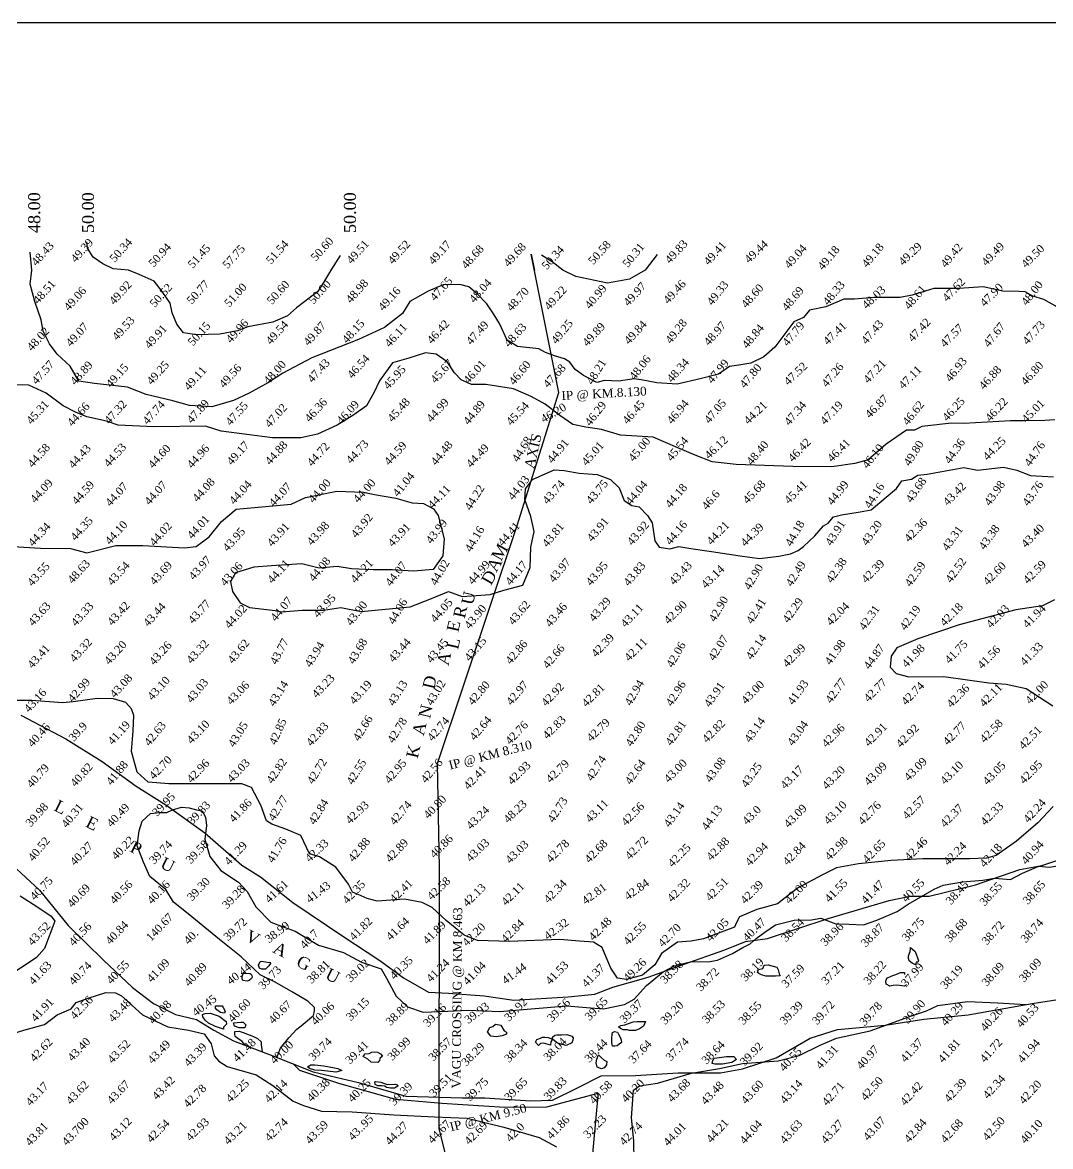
# Model space of a CAD drawing. Header units: millimetres. Extents: x 12 to 779, y 11 to 558.
# Drawn here: x 242.3 to 499.3, y 276.6 to 557.5 of the extents above; entities that cross this region are included whole.
import ezdxf

# ---------------------------------------------------------------- set-up
doc = ezdxf.new("R2010")
doc.units = ezdxf.units.MM
doc.header["$MEASUREMENT"] = 0
for name, color, linetype in [('contour', 31, 'Continuous'), ('contourtext', 31, 'Continuous'), ('TEXT', 7, 'Continuous'), ('VAGU', 5, 'Continuous')]:
    doc.layers.add(name, color=color, linetype=linetype)
doc.layers.add('TITLE', color=7, linetype='Continuous', lineweight=30)
doc.styles.get("Standard").update_dxf_attribs({"font": 'times.ttf', "height": 1.3})

msp = doc.modelspace()

# ---------------------------------------------------------------- linework, layer by layer
at = {"layer": 'contour', "ltscale": 0.2}
for points in [[(501.01, 486.32), (497.54, 488.3), (494.79, 489.14), (492.92, 490.17), (491.4, 490.24), (487.32, 490.32), (482.4, 491.46), (476.42, 491.01), (472.46, 491.01), (470.09, 491.04), (464.71, 489.37), (461.66, 488.8), (455.1, 488.76), (450.26, 488.38), (447.55, 488.38), (443.12, 486.46), (439.04, 485.58), (437.51, 483.79), (435.11, 482.73), (430.33, 476.35), (427.59, 473.91), (424.31, 472.35), (421.37, 471.85), (419.04, 471.55), (416.24, 469.63), (411.7, 468.48), (405.91, 467.08), (400.87, 467.42), (396.95, 468.22), (395.19, 468.48), (391.29, 467.88), (387.78, 468.03), (385.83, 467.53), (382.52, 469.29), (380.46, 470.77), (379.08, 472.6), (377.75, 473.44), (375.27, 474.16), (372.98, 475.04), (371.34, 475.95), (366.06, 476.54), (363.43, 478.1), (361.52, 482.25), (360.18, 484.44), (358.39, 487.22), (355.91, 489.66), (353.85, 491.45), (351.64, 492.06), (347.41, 491.98), (343.71, 490.35), (339.13, 487.79), (337.3, 484.75), (332.74, 481.27), (326.26, 478.3), (314.62, 473.71), (307.37, 469.9), (303.75, 467.54), (298.93, 464.9), (295.01, 463.07), (289.59, 461.43), (284.02, 461.77), (279.83, 462.96), (273.17, 464.56), (268.56, 466.35), (260.29, 467.26), (256.34, 467.89), (254.17, 471.62), (250.93, 474.63), (249.06, 477.18), (247.42, 480.38), (246.96, 483.19), (245.36, 487.76), (244.21, 492.14), (244.59, 495.63), (244.21, 500.12)], [(321.66, 499.28), (319.57, 495.86), (317.49, 492.53), (316.06, 490.23), (310.81, 486.22), (308.56, 484.18), (304.83, 482.62), (298.58, 481.45), (296.03, 480.41), (291.65, 479.59), (285.79, 479.42), (282.54, 479.98), (280.85, 482.15), (279.72, 484.96), (279.2, 487.39), (277.21, 490.24), (275.24, 492.82), (271.42, 494.51), (268.82, 495.59), (264.92, 495.94), (262.4, 497.15), (259.93, 498.89), (258.54, 501.09), (258.37, 502.65)], [(400.95, 499.54), (397.95, 495.64), (393.98, 493.32), (388.48, 492.32), (380.61, 494.01), (377.33, 495.64), (374.69, 497.7), (372.05, 499.39)], [(500.34, 458.18), (497.86, 458.06), (492.49, 457.95), (489.26, 457.95), (477.56, 457.31), (474.5, 457.37), (467.11, 456.56), (465.27, 455.64), (463.25, 455.64), (458.17, 452.12), (453.66, 448.2), (450.32, 447.28), (444.57, 446.46), (434.82, 446.52), (420.68, 447.04), (414.68, 447.67), (410.46, 449.35), (406.08, 451.19), (399.9, 453.84), (391.73, 454.37), (386.99, 455.81), (383.07, 456.33), (379.84, 457.02), (376.6, 459.32), (372.97, 462.09), (369.45, 464.05), (365.04, 465.92), (358.11, 467.07), (354.54, 467.07), (351.94, 468.16), (350.26, 469.95), (348.47, 472.72), (345.7, 474.62), (342.99, 474.91), (338.89, 473.58), (334.74, 472.43), (331.51, 467.99), (330.12, 464.94), (328.3, 461.69), (325.07, 459.44), (320.91, 456.91), (316.07, 454.66), (311.85, 453.74), (304.81, 453.74), (291.94, 455.41), (288.07, 456.62), (275.12, 456.45), (266.17, 456.91), (263.29, 457.89), (258.38, 458.93), (255.5, 460.14), (252.49, 461.7), (248.17, 464.87), (243.85, 466.86), (239, 466.98)], [(237.14, 426.72), (246.81, 426.1), (254.28, 426.05), (258.41, 425), (265.66, 426.83), (272.41, 426.78), (282.81, 426.2), (285.74, 426.57), (288.98, 428.97), (292.06, 432.78), (295.67, 435.86), (309.44, 437.13), (312.99, 438.8), (320.88, 440.41), (327.52, 440.15), (330.24, 439.58), (335.63, 438.64), (339.7, 437.44), (342.53, 437.33), (345.04, 435.92), (346.19, 434.31), (347.67, 428.43), (347.36, 424.2), (344.95, 420.81), (340.04, 420.34), (334.81, 420.71), (330, 420.71), (324.51, 420.97), (320.96, 421.54), (316.41, 421.12), (312.12, 422.22), (304.5, 421.75), (300.11, 421.38), (295.57, 419.97), (294.31, 417.73), (294.78, 415.33), (296.72, 412.45), (299.07, 411.31), (305.41, 410.54), (307.14, 410.18), (312.16, 410.65), (317.49, 410.65), (321.88, 411.33), (326.95, 410.33), (329.51, 410.54), (339.23, 411.48), (344.07, 413.39), (348.77, 415.27), (352.22, 414.06), (359.23, 414.59), (362.63, 415.63), (367.33, 416.88), (369.16, 421.27), (369.39, 426.36), (370.17, 430.32), (369.39, 434.03), (367.87, 438.26), (368.03, 440.92), (369.81, 443.26), (375.2, 445.71), (377.71, 445.55), (381.47, 444.87), (385.91, 444.56), (389.26, 443.26), (391.4, 441.22), (392.71, 438.03), (394.64, 436.78), (396.47, 436.47), (398.54, 434.3), (399.64, 432.42), (400.32, 427.98), (401.47, 426.41), (404.08, 426), (406.38, 426.57), (409.36, 426.05), (414.48, 425.32), (421.7, 424.22), (426.53, 423.58), (431.34, 424.15), (434.27, 424.72), (436.15, 425.51), (437.51, 426.55), (440.33, 429.21), (442.47, 431.73), (443.68, 432.36), (444.98, 433.92), (446.97, 434.5), (451.68, 435.18), (454.39, 435.7), (458.16, 438.85), (460.78, 441.04), (462.08, 442.92), (464.49, 443.39), (466.06, 444.39), (468.46, 444.65), (477.61, 446.27), (480.96, 445.64), (487.52, 446.39), (490.87, 445.6), (494.26, 444.25), (499.96, 443.93)], [(500.23, 413.18), (497.21, 411.75), (490.58, 410.69), (476.38, 406.96), (466.05, 403.51), (460.8, 401.2), (459.45, 399.14), (459.21, 396.4), (460.7, 394.77), (463.82, 394), (472.62, 394.05), (483.82, 392.46), (488.15, 392.17), (493.14, 391.02), (499.87, 386.75)], [(499.88, 361.53), (496.09, 357.45), (490.75, 352.94), (485.7, 349.28), (483.29, 348.66), (479.02, 348.52), (467.34, 348.47), (459.42, 348.04), (451.27, 347.26), (445.74, 346.25), (443.77, 345.25), (442.43, 344.53), (436.04, 341.17), (430.98, 337.24), (425.84, 335.8), (421.51, 333.98), (420.74, 332.59), (420.26, 331.39), (412.53, 328.46), (409.45, 327.93), (406, 327.65), (402.01, 324.81), (400.33, 321.98), (397.28, 319.38), (393.3, 318.32), (391.04, 318.66), (389.31, 321.2), (388.2, 323.94), (387.15, 326.29), (385.03, 327.63), (381.52, 327.87), (376.62, 328.3), (364.01, 327.83), (358.72, 327.97), (356.03, 328.11), (352.67, 329.41), (348.2, 333.06), (344.73, 336.35), (342.23, 337.6), (337.81, 338.37), (330.94, 337.89), (328.44, 338.61), (326.23, 339.57), (324.74, 340.14), (323.74, 342.16), (320.61, 346.43), (316.53, 349.02), (314.03, 349.74), (311.84, 354.29), (308.1, 355.87), (304.64, 357.12), (303.24, 357.98), (301.85, 361.87), (299.5, 366.33), (297.09, 367.24), (282.56, 367.26), (278.91, 367.26), (273.67, 367.64), (270.94, 370.18), (269.54, 375.27), (269.97, 380.49), (270.12, 384.33), (269.54, 385.96), (268.15, 387.54), (265.07, 388.45), (260.94, 388.55), (254.98, 387.73), (252.28, 387.49), (244.64, 388.02), (239.88, 388.07)], [(305.86, 298.83), (306.75, 301.17), (308.88, 303.76), (310.87, 305.89), (311.94, 306.77), (315, 309.3), (315.28, 310.5), (315.32, 311.33), (313.65, 312.9), (309.95, 315.08), (305.46, 317.67), (301.71, 319.51), (296.97, 323.97), (291.51, 328.32), (283.67, 334.76), (280.02, 337.68), (278.12, 340.82), (274.13, 344.04), (272.56, 347.65), (270.98, 351.76), (271.44, 355.51), (272.23, 357.91), (274.27, 359.83), (276.5, 360.06), (278.39, 360.06), (279.81, 360.73), (282.05, 361.4), (283.95, 361.26), (285.8, 360.76), (287.19, 360.48), (288.07, 358.91), (288.26, 356.78), (287.84, 353.4), (289.1, 349.08), (291.88, 345.56), (296.28, 342.65), (298.46, 340.29), (300.59, 336.47), (304.39, 332.68), (306.8, 331.71), (310.45, 330.37), (316.24, 326.95), (322.54, 325.05), (327, 322.62), (331.91, 320.96), (333.25, 318.64), (335.66, 314.2), (338.53, 311.48), (342.47, 310.18), (348.58, 310.41), (353.67, 310.69), (361.51, 310.3), (378.37, 311.73), (383.28, 311.32), (387.51, 310.97), (392.74, 312.08), (395.2, 313.42), (398.3, 316.79), (402.46, 320.25), (405.25, 321.76), (409.5, 322.81), (413.68, 322.76), (416.05, 323.12), (419.72, 324.81), (422.38, 326.36), (424.17, 327.21), (425.66, 328.6), (427.83, 330.16), (430.49, 331.97), (435.16, 333.17), (439.48, 333.2), (441.88, 333.62), (445.6, 332.28), (448.94, 332.15), (452.51, 331.99), (455.85, 333.12), (460.91, 335.29), (463.63, 337.17), (470.14, 340.88), (472.41, 341.88), (477.27, 342.72), (482.36, 343.15), (485.28, 343.66), (489.29, 343.35), (492.27, 344.93), (496.31, 346.68), (499.02, 346.42), (505.99, 347.56)], [(241.73, 339.2), (246.13, 336.44), (249.43, 334.18), (250.38, 332.87), (247.8, 326.06), (245.81, 323.8), (243.22, 322.08), (239.24, 319.5)], [(303.04, 320.94), (302.15, 320.92), (301.56, 321.15), (301.29, 321.93), (301.69, 322.8), (302.15, 322.91), (303.92, 322.6), (304.19, 322.68), (304.28, 322.32), (303.88, 321.78), (303.48, 321.32), (303.04, 320.94)], [(299.69, 318.89), (299.54, 318.56), (298.93, 318.08), (298.45, 317.94), (297.4, 318.1), (297.22, 318.53), (297.19, 318.79), (297.3, 319.35), (297.46, 319.74), (297.64, 319.88), (298.19, 319.92), (299.21, 319.81), (299.48, 319.67), (299.62, 319.35), (299.71, 319.03), (299.69, 318.89)], [(463.27, 316.98), (462.63, 316.63), (461.47, 316.87), (460.81, 316.93), (459.9, 316.79), (459.09, 316.68), (458.21, 317.15), (458.1, 317.92), (458.35, 318.67), (459.4, 319.16), (461, 319.74), (461.77, 320.1), (462.77, 320.1), (462.77, 319.58)], [(237.51, 304.09), (242.63, 305.67), (247.79, 307.07), (250.93, 309.52), (254.42, 311.01), (255.73, 312.55), (258.72, 313.63), (263.11, 315.08), (265.56, 315.03), (267, 314.22), (272.3, 309.52), (278.64, 306.53), (283.78, 305.65), (287.72, 304.79), (289.48, 302.26), (290.16, 299.23), (291.38, 297.92), (293.42, 296.61), (300.69, 294.51), (304.85, 291.84), (309.92, 287.91), (312.5, 286.87), (316.99, 285.46), (324.68, 285.24), (335.13, 284.51), (345.27, 283.97), (353.47, 283.65), (362.57, 281.43), (371.42, 278.83), (375.81, 276.48)], [(297.91, 301.89), (297.2, 302.83), (296.12, 303.55), (295.46, 304.07), (295.36, 304.73), (295.36, 305.32), (295.36, 305.32), (296.48, 305.39), (297.49, 305.06), (298.94, 304.5), (300.05, 304.11), (301.04, 303.55), (301.93, 302.76), (301.93, 302.04), (302.16, 300.26)]]:
    msp.add_lwpolyline(points, dxfattribs=at)
for points in [[(465.48, 322.02), (464.68, 322.43), (463.96, 322.98), (463.76, 323.56), (463.79, 324.25), (464.15, 325.3), (464.23, 325.91), (464.26, 326.35), (464.81, 325.83), (465.42, 325.3), (465.78, 324.42), (466.03, 323.73), (466.25, 322.96), (466.11, 322.63), (465.64, 322.63)], [(431.7, 319.21), (430.5, 319.15), (429.43, 319.15), (428.06, 319.15), (427.05, 319.46), (426.35, 319.79), (426.01, 320.1), (426.26, 320.8), (427.36, 321.08), (427.67, 321.87), (428.7, 322.01), (430.81, 321.39), (431.17, 320.77), (431.45, 319.77)], [(292.54, 305.89), (290.57, 306.57), (288.76, 307.39), (287.97, 308.15), (287.35, 308.97), (287.25, 309.56), (287.94, 309.85), (289.16, 309.88), (291.49, 309.2), (293.16, 307.79), (293.29, 307.2), (292.54, 306.41)], [(292.77, 309.95), (291.81, 310.05), (290.89, 310.74), (290.57, 311.2), (290.57, 311.72), (292.24, 311.75), (292.47, 311.33), (292.93, 310.38)], [(297.89, 306.21), (296.47, 306.21), (295.29, 306.7), (295.03, 307.46), (295.95, 307.62), (296.9, 307.66), (297.49, 307.66), (297.49, 307.66), (298.12, 307)], [(363.23, 304.69), (362.18, 304.28), (360.65, 304.03), (359.33, 304.18), (358.55, 305.23), (359.09, 306.37), (359.84, 306.59), (360.5, 307.17), (361.89, 306.88), (362.67, 305.49), (363.3, 305.13)], [(398, 307.8), (397.54, 306.64), (396.48, 306.04), (395.49, 305.58), (393.97, 305.58), (393.52, 305.79), (392.46, 305.79), (391.75, 306.08), (391.29, 306.5), (391.89, 306.82), (392.81, 306.96), (394.96, 307.73), (395.92, 307.8), (397.29, 307.8)], [(374.29, 301.9), (372.52, 302.43), (371.75, 302.36), (371.25, 301.83), (371.25, 301.83), (370.54, 302.67), (370.83, 303.31), (371.75, 303.66), (372.31, 303.91), (372.84, 303.94), (373.65, 303.8), (374.79, 303.38), (374.39, 302.78)], [(379.63, 302.46), (378.18, 301.86), (375.99, 302.39), (375.28, 302.96), (374.79, 303.38), (374.79, 303.94), (375.36, 304.44), (375.88, 304.54), (377.01, 304.54), (378.39, 304.58), (379.59, 304.19), (379.95, 303.73), (379.81, 303.13)], [(391.99, 302.6), (391.43, 302.14), (390.9, 301.76), (390.37, 301.69), (389.73, 301.69), (389.59, 302.53), (389.59, 303.7), (389.7, 304.68), (389.73, 305.11), (390.23, 305.35), (391, 305.14), (391.29, 304.68), (391.6, 304.12), (391.92, 303.27)], [(331.15, 297.55), (329.46, 297.67), (328.57, 298.41), (327.44, 299.07), (327.94, 299.78), (328.92, 299.84), (329.64, 300.14), (330.2, 300.29), (331.03, 300.2), (331.81, 299.78), (332.28, 299.19), (332.28, 299.19), (331.57, 298.59), (331.54, 298.06)], [(387.65, 298.16), (388.36, 297.84), (388.28, 297.03), (387.68, 296.25), (386.98, 296.01), (385.95, 296.39), (385.95, 296.39), (385.71, 297.52), (385.88, 298.4), (386.24, 299.5), (386.91, 298.86), (386.91, 298.86)], [(420.76, 298.36), (419.6, 297.62), (417.3, 297.16), (415.32, 297.16), (414.65, 297.3), (414.83, 298.11), (415.22, 298.64), (417.09, 298.92), (418.25, 299.06), (419.6, 299.1), (420.13, 299.1)], [(322.08, 295.62), (320.59, 295.2), (318.54, 295.41), (317.02, 295.59), (315.33, 295.68), (314.02, 296.12), (313.51, 296.54), (314.35, 296.98), (315.39, 296.98), (317.65, 296.75), (320.26, 296.21), (321.15, 296.12)], [(336.12, 291.65), (335.27, 291.17), (334.26, 291.13), (333.31, 291.3), (332.88, 291.7), (332.04, 291.76), (331.08, 291.76), (330.44, 292.08), (330.35, 292.78), (330.61, 292.87), (331.83, 292.66), (333.41, 292.11), (335.41, 292.17), (335.96, 292.03), (336.16, 291.79)]]:
    msp.add_lwpolyline(points, close=True, dxfattribs=at)
at = {"layer": 'TITLE', "ltscale": 0.2}
msp.add_lwpolyline([(11.56, 557.51), (779.3, 557.51), (779.3, 10.95), (11.56, 10.95)], close=True, dxfattribs=at)
at = {"layer": 'VAGU', "ltscale": 0.2}
for points in [[(375.23, 100.83), (371.88, 131.92), (365.5, 181.72), (361.3, 221.62), (346.44, 281.05), (346.55, 346.12), (346.02, 372.34), (365.91, 431.77), (376.37, 465.06), (369.46, 499.62), (370.28, 495.54)], [(375.23, 100.83), (371.88, 131.92), (365.5, 181.72), (361.3, 221.62), (346.44, 281.05), (346.55, 346.12), (346.02, 372.34), (365.91, 431.77), (376.37, 465.06), (369.46, 499.62), (370.28, 495.54)], [(241.85, 384.43), (253.16, 378.44), (262.19, 372.79), (270.72, 366.64), (278.1, 361.95), (287.89, 354.95), (297.09, 346.94), (301.82, 343.99), (309.85, 337.61), (322.35, 329.18), (331.63, 323.11), (337.54, 318.73), (343.79, 315.19), (348.77, 314.93), (357.72, 314.26), (365.07, 313.16), (378.71, 313.98), (385.38, 314.66), (389.85, 316.43), (398.72, 318.87), (407.41, 322.08), (417.83, 325.73), (422.98, 327.84), (428.55, 328.6), (443.67, 333.58), (458.89, 338.07), (464.21, 339.16), (468.94, 339.16), (480.54, 341.96), (484.6, 343.42), (491.57, 345.86), (497.11, 346.81), (508.86, 350.76)], [(232.76, 353.28), (246.5, 340.66), (253.69, 331.79), (262.57, 323.15), (269.76, 316.3), (275.04, 312.37), (280.57, 309.59), (285.77, 308.33), (290.1, 305.66), (295.06, 302.98), (304.9, 299.21), (314.95, 295.22), (326.24, 292.55), (338.09, 289.16), (352.2, 288.74), (357.84, 288.74), (369.27, 288.04), (374.77, 288.18), (380.98, 291.28), (386.91, 294.24), (395.49, 294.35), (406.17, 295.04), (416.74, 295.04), (422.28, 296.03), (430.68, 298.79), (439.18, 303.63), (446, 305.8), (457.96, 306.89), (467.61, 308.41), (478.68, 309.51), (494.64, 312.35), (508.08, 314.41)], [(409.53, 294.94), (416.51, 296.11), (422.22, 297.31), (431.16, 297.96), (436.39, 299.32), (441.71, 301.9), (445.73, 303.67), (454.19, 305.52), (464.76, 309.32), (468.22, 310.53), (471.12, 311.82), (478.53, 312.86), (486.09, 312.46), (493.1, 312.08)], [(409.53, 294.94), (416.51, 296.11), (422.22, 297.31), (431.16, 297.96), (436.39, 299.32), (441.71, 301.9), (445.73, 303.67), (454.19, 305.52), (464.76, 309.32), (468.22, 310.53), (471.12, 311.82), (478.53, 312.86), (486.09, 312.46), (493.1, 312.08)], [(384.59, 272.11), (386.17, 289.29), (386.08, 289.87), (373.26, 286.42), (362.82, 286.34), (347.1, 287.32), (335.61, 288.37), (321.35, 292.34), (311.58, 295.57), (309.93, 297.22)], [(395.19, 272.85), (395.1, 277.99), (394.52, 283.78), (395.02, 290.71), (396.51, 291.79), (400.99, 292.45), (405.3, 293.69), (409.53, 294.94)]]:
    msp.add_lwpolyline(points, dxfattribs=at)

# ---------------------------------------------------------------- texts
at = {"layer": 'contourtext', "ltscale": 0.2}
for s, p in [('48.00', (246.72, 504.88)), ('50.00', (260.16, 504.88)), ('50.00', (325.64, 504.88))]:
    msp.add_text(s, height=3, rotation=90, dxfattribs=at).set_placement(p)
at = {"layer": 'TEXT', "ltscale": 0.2}
for s, height, rotation, p in [('49.39', 2, 48, (255.6, 497.36)), ('50.34', 2, 48, (265.34, 497.42)), ('51.54', 2, 48, (304.42, 496.94)), ('50.60', 2, 48, (315.63, 497.7)), ('49.51', 2, 48, (324.53, 497.01)), ('49.52', 2, 48, (334.87, 496.93)), ('49.17', 2, 48, (345.01, 496.83)), ('50.58', 2, 48, (384.98, 496.82)), ('49.83', 2, 46.9112, (404.09, 497.09)), ('49.44', 2, 43.2251, (423.86, 497.22)), ('48.43', 2, 48, (245.76, 496.51)), ('50.94', 2, 48, (275.07, 496.21)), ('51.45', 2, 48, (284.87, 495.92)), ('57.75', 2, 48, (293.56, 495.82)), ('48.68', 2, 48, (353.24, 495.76)), ('49.68', 2, 48, (363.77, 496.29)), ('50.34', 2, 48, (373.32, 495.56)), ('50.31', 2, 50.6055, (393.61, 496.12)), ('49.41', 2, 47.3514, (413.79, 496.71)), ('49.04', 2, 48.6305, (433.99, 495.85)), ('49.18', 2, 50.1455, (442.35, 495.46)), ('49.18', 2, 50.1455, (453.38, 496.1)), ('49.29', 2, 43.7555, (462.39, 496.62)), ('49.42', 2, 49.9206, (473.06, 496.09)), ('49.49', 2, 46.4582, (483.2, 496.51)), ('49.50', 2, 44.9662, (493.1, 496.01)), ('48.51', 2, 48, (246.18, 487)), ('49.92', 2, 48, (265.22, 486.8)), ('50.52', 2, 48, (275.36, 486.14)), ('50.77', 2, 48, (284.61, 486.94)), ('51.00', 2, 48, (293.99, 486.21)), ('50.60', 2, 48, (304.64, 486.86)), ('50.00', 2, 48, (315.03, 486.97)), ('48.98', 2, 48, (324.36, 487.2)), ('47.65', 2, 48, (345.39, 487.77)), ('48.04', 2, 48, (355.19, 487.27)), ('40.99', 2, 50.6055, (384.15, 485.76)), ('49.97', 2, 46.9112, (393.72, 486.47)), ('49.46', 2, 47.3514, (403.69, 487.04)), ('49.33', 2, 51.8523, (414.7, 486.61)), ('48.60', 2, 48.6305, (423.2, 485.98)), ('48.33', 2, 50.1455, (443.64, 486.66)), ('48.03', 2, 43.7555, (453.28, 485.76)), ('48.61', 2, 49.9206, (463.96, 485.62)), ('47.62', 2, 46.4582, (473.42, 487.59)), ('47.90', 2, 44.9662, (482.79, 486.34)), ('48.00', 2, 51.5247, (493.28, 486.6)), ('49.06', 2, 48, (253.87, 485.3)), ('49.16', 2, 48, (332.44, 485.29)), ('48.70', 2, 48, (364.52, 485.17)), ('49.22', 2, 48, (373.96, 485.49)), ('48.69', 2, 50.1455, (433.41, 485.26)), ('49.53', 2, 48, (265.95, 477.9)), ('49.96', 2, 48, (294.39, 477.23)), ('48.15', 2, 48, (323.41, 477.13)), ('49.25', 2, 50.6055, (375.75, 476.99)), ('49.28', 2, 51.8523, (404.34, 477.06)), ('47.43', 2, 49.9206, (453.26, 476.93)), ('47.42', 2, 46.4582, (464.81, 477.54)), ('48.02', 2, 48, (244.64, 475.23)), ('49.07', 2, 48, (254.38, 476.32)), ('49.91', 2, 48, (274.05, 475.83)), ('50.15', 2, 48, (284.89, 476.53)), ('49.54', 2, 48, (304.35, 476.84)), ('49.87', 2, 48, (313.76, 476.56)), ('46.11', 2, 48, (334.06, 476.2)), ('46.42', 2, 48, (344.63, 477.03)), ('47.49', 2, 48, (354.42, 476.76)), ('48.63', 2, 48, (363.89, 476.22)), ('49.89', 2, 46.9112, (383.47, 476.41)), ('49.84', 2, 47.3514, (393.9, 476.91)), ('48.97', 2, 48.6305, (413.85, 476.58)), ('48.84', 2, 50.1455, (423.43, 475.86)), ('47.79', 2, 50.1455, (433.55, 476.47)), ('47.41', 2, 43.7555, (443.55, 476.76)), ('47.57', 2, 44.9662, (472.84, 476.19)), ('47.67', 2, 51.5247, (483.83, 476.19)), ('47.73', 2, 47.8291, (493.48, 476.82)), ('47.57', 2, 48, (245.83, 466.88)), ('48.89', 2, 48, (255.47, 466.73)), ('49.15', 2, 48, (264.39, 466.12)), ('49.25', 2, 48, (274.57, 466.79)), ('49.56', 2, 48, (292.67, 466.02)), ('48.00', 2, 48, (303.81, 466.89)), ('47.43', 2, 48, (314.74, 467.3)), ('46.54', 2, 48, (324.7, 468.36)), ('45.67', 2, 48, (345.53, 467.16)), ('46.01', 2, 48, (353.74, 467.01)), ('46.60', 2, 50.6055, (365.18, 466.71)), ('47.68', 2, 46.9112, (373.62, 466.06)), ('48.21', 2, 57.9589, (384.74, 466.83)), ('48.06', 2, 51.8523, (395.32, 468)), ('48.34', 2, 48.6305, (404.6, 467.37)), ('47.99', 2, 50.1455, (414.68, 467.1)), ('47.80', 2, 50.1455, (422.85, 465.95)), ('47.52', 2, 43.7555, (433.74, 466.69)), ('47.26', 2, 49.9206, (443.33, 466.19)), ('47.21', 2, 46.4582, (453.67, 467.2)), ('46.93', 2, 51.5247, (474.28, 467.51)), ('46.80', 2, 47.8291, (493.08, 466.67)), ('49.11', 2, 48, (283.91, 465.42)), ('45.95', 2, 48, (333.73, 465.66)), ('47.11', 2, 44.9662, (462.42, 465.75)), ('46.88', 2, 47.8291, (482.59, 465.58)), ('IP @ KM.8.130', 2.2, 3.1452, (377.06, 463.14)), ('46.36', 2, 48, (314.06, 457.47)), ('45.48', 2, 48, (334.76, 457.5)), ('46.87', 2, 44.9662, (454.07, 458.47)), ('46.25', 2, 47.8291, (473.45, 457.7)), ('46.22', 2, 47.8291, (484.18, 457.6)), ('45.31', 2, 48, (244.51, 456.93)), ('44.66', 2, 48, (254.71, 456.4)), ('47.32', 2, 48, (263.99, 456.96)), ('47.74', 2, 48, (273.55, 456.86)), ('47.89', 2, 48, (284.59, 457.15)), ('47.55', 2, 48, (294.29, 456.59)), ('47.02', 2, 48, (304.09, 456.1)), ('46.09', 2, 48, (322.06, 456.92)), ('44.99', 2, 48, (344.49, 457.43)), ('44.89', 2, 50.6055, (353.77, 456.79)), ('45.54', 2, 46.9112, (364.42, 456.63)), ('46.20', 2, 30.2869, (372.56, 457.38)), ('46.29', 2, 51.8523, (384.19, 456.49)), ('46.45', 2, 48.6305, (393.51, 456.96)), ('46.94', 2, 50.1455, (404.65, 456.98)), ('47.05', 2, 50.1455, (413.98, 457.12)), ('44.21', 2, 43.7555, (423.71, 456.92)), ('47.34', 2, 49.9206, (433.99, 456.62)), ('47.19', 2, 46.4582, (442.88, 456.84)), ('46.62', 2, 51.5247, (463.59, 456.65)), ('45.01', 2, 45.5984, (493.2, 457.29)), ('44.53', 2, 48, (263.85, 446.22)), ('49.17', 2, 48, (294.59, 446.7)), ('44.88', 2, 48, (304.17, 446.77)), ('44.72', 2, 48, (314.65, 446.41)), ('44.73', 2, 48, (324.41, 447.04)), ('44.59', 2, 48, (333.94, 446.66)), ('44.48', 2, 50.6055, (345.66, 446.64)), ('44.68', 2, 57.9589, (366.13, 447.47)), ('AXIS ', 2.5, 77.0988, (370.13, 445.83)), ('44.91', 2, 50.5677, (374.72, 447.17)), ('45.01', 2, 48.6305, (383.3, 446.59)), ('45.00', 2, 50.1455, (395.04, 447.61)), ('45.54', 2, 50.1455, (404.55, 447.71)), ('46.12', 2, 43.7555, (413.9, 448.27)), ('48.40', 2, 49.9206, (424.56, 446.71)), ('46.42', 2, 46.4582, (434.84, 447.53)), ('46.41', 2, 44.9662, (444.61, 447.48)), ('49.80', 2, 57.4379, (464.02, 446.49)), ('44.36', 2, 55.1731, (474.13, 447.05)), ('44.25', 2, 45.5984, (483.51, 447.91)), ('44.76', 2, 54.4688, (494.09, 446.38)), ('44.58', 2, 48, (244.81, 446.13)), ('44.43', 2, 48, (255.03, 445.9)), ('44.60', 2, 48, (274.93, 445.9)), ('44.96', 2, 48, (284.64, 445.9)), ('44.49', 2, 46.9112, (354.41, 446.08)), ('46.10', 2, 51.5247, (453.47, 445.86)), ('41.04', 2, 50.6055, (336.13, 438.83)), ('44.03', 2, 51.3174, (364.92, 437.97)), ('44.09', 2, 48, (245.48, 437.26)), ('44.59', 2, 48, (255.87, 436.84)), ('44.07', 2, 48, (264.25, 436.39)), ('44.07', 2, 48, (274.01, 436.75)), ('44.08', 2, 48, (286, 437.53)), ('44.04', 2, 48, (295.2, 436.9)), ('44.07', 2, 48, (305.13, 436.34)), ('44.00', 2, 48, (314.99, 437.28)), ('44.00', 2, 48, (326.17, 437.29)), ('44.11', 2, 46.9112, (344.83, 435.83)), ('44.22', 2, 57.9589, (354.29, 435.41)), ('43.74', 2, 48.6305, (373.52, 436.97)), ('43.75', 2, 50.1455, (384.47, 437)), ('44.04', 2, 50.1455, (394.33, 436.76)), ('44.18', 2, 49.7576, (404.21, 436.02)), ('45.68', 2, 46.4582, (423.53, 437.06)), ('45.41', 2, 44.9662, (433.87, 437.06)), ('44.99', 2, 51.5247, (444.73, 436.69)), ('44.16', 2, 57.4379, (454.18, 435.88)), ('43.68', 2, 55.167, (464.48, 437.34)), ('43.42', 2, 45.5984, (473.57, 436.58)), ('43.98', 2, 54.4688, (484.08, 436.55)), ('43.76', 2, 54.4688, (493.65, 436.49)), ('46.6', 2, 49.9206, (413.36, 435.55)), ('44.35', 2, 48, (255.51, 427.83)), ('44.10', 2, 48, (264.16, 426.83)), ('44.01', 2, 48, (284.68, 428.24)), ('43.98', 2, 48, (314.6, 426.65)), ('43.92', 2, 50.6055, (325.7, 428.53)), ('43.99', 2, 52.2549, (344.46, 427.04)), ('43.91', 2, 50.1455, (384.66, 427.56)), ('43.92', 2, 49.7576, (394.7, 426.65)), ('44.16', 2, 49.9206, (404.25, 426.77)), ('44.21', 2, 46.4582, (414.49, 426.79)), ('44.18', 2, 59.881, (434.47, 426.42)), ('43.91', 2, 57.4379, (444.44, 426.56)), ('43.20', 2, 55.167, (453.4, 426.61)), ('42.36', 2, 45.5984, (463.87, 427.51)), ('44.34', 2, 48, (244.93, 426.38)), ('44.02', 2, 48, (275.26, 426.51)), ('43.95', 2, 48, (293.58, 425.14)), ('43.91', 2, 48, (304.65, 426.35)), ('43.91', 2, 46.9112, (334.82, 426.3)), ('44.16', 2, 59.4381, (354.4, 425.01)), ('44.41', 2, 48.6305, (362.33, 426.46)), ('43.81', 2, 50.1455, (373.47, 426.23)), ('44.39', 2, 44.9662, (422.94, 426.42)), ('43.31', 2, 54.4688, (473.54, 425.29)), ('43.38', 2, 54.4688, (482.73, 425.53)), ('43.40', 2, 45.5984, (493.11, 426.1)), ('M', 3, 60.0398, (361.86, 422.69)), ('43.97', 2, 48, (285.09, 418.03)), ('43.55', 2, 48, (244.74, 416.45)), ('48.63', 2, 48, (254.8, 417.09)), ('43.54', 2, 48, (264.71, 416.64)), ('43.69', 2, 48, (275.33, 416.72)), ('43.06', 2, 48, (292.97, 416.51)), ('44.11', 2, 48, (304.74, 417.13)), ('44.08', 2, 50.6055, (315.14, 417.62)), ('44.21', 2, 46.9112, (325.47, 417.26)), ('44.07', 2, 52.2549, (334.35, 416.45)), ('44.02', 2, 59.4381, (345.7, 416.65)), ('44.99', 2, 48.6305, (354.86, 416.87)), ('A', 3, 60.0398, (360.71, 419.91)), ('44.17', 2, 50.1455, (364.29, 416.67)), ('43.97', 2, 50.1455, (375.12, 417.36)), ('43.95', 2, 49.7576, (384.41, 416.57)), ('43.83', 2, 49.9206, (393.81, 416.49)), ('43.43', 2, 46.4582, (405.14, 416.74)), ('43.14', 2, 44.9662, (413.11, 415.89)), ('42.90', 2, 59.881, (424.12, 415.53)), ('42.49', 2, 57.4379, (434.56, 416.37)), ('42.38', 2, 55.167, (444.59, 417.26)), ('42.39', 2, 45.5984, (453.17, 417.26)), ('42.59', 2, 54.4688, (464.22, 416.34)), ('42.52', 2, 54.4688, (474.41, 417.3)), ('42.60', 2, 45.5984, (483.57, 416.68)), ('42.59', 2, 45.5984, (493.58, 417.07)), ('D', 3, 60.0398, (359.37, 416.67)), ('43.77', 2, 48, (284.92, 407.07)), ('44.07', 2, 50.6055, (305.59, 407.67)), ('43.95', 2, 46.9112, (316.13, 408.59)), ('44.06', 2, 59.4381, (335.16, 406.92)), ('44.05', 2, 48.6305, (345.51, 407.37)), ('U', 3, 77.0988, (354.85, 411.73)), ('43.29', 2, 49.9206, (385.15, 407.62)), ('42.90', 2, 59.881, (415.38, 407.52)), ('42.41', 2, 57.4379, (424.66, 407.02)), ('42.29', 2, 55.167, (433.7, 407.27)), ('43.63', 2, 48, (244.95, 406.51)), ('43.33', 2, 48, (255.66, 406.46)), ('43.42', 2, 48, (264.73, 406.61)), ('43.44', 2, 48, (273.71, 406.35)), ('44.02', 2, 48, (294.04, 405.87)), ('43.90', 2, 52.2549, (324.47, 406.57)), ('R', 3, 77.0988, (352.83, 408.43)), ('43.90', 2, 50.1455, (354.06, 405.76)), ('43.62', 2, 50.1455, (365.02, 406.77)), ('43.46', 2, 49.7576, (374.21, 406.25)), ('43.11', 2, 46.4582, (393.01, 406.17)), ('42.90', 2, 44.9662, (403.79, 407)), ('42.04', 2, 45.5984, (444.37, 406.61)), ('42.31', 2, 54.4688, (452.76, 405.46)), ('42.19', 2, 54.4688, (462.97, 405.4)), ('42.18', 2, 45.5984, (472.8, 406.44)), ('42.03', 2, 45.5984, (484.37, 405.98)), ('41.94', 2, 45.5984, (493.48, 406.01)), ('E', 3, 77.0988, (351.19, 404.97)), ('42.39', 2, 46.4582, (385.67, 398.7)), ('42.07', 2, 57.4379, (415.17, 397.83)), ('42.14', 2, 55.167, (424.51, 398.09)), ('43.41', 2, 48, (244.77, 395.91)), ('43.32', 2, 48, (255.33, 397.46)), ('43.20', 2, 48, (263.97, 396.85)), ('43.26', 2, 48, (275.22, 396.7)), ('43.32', 2, 48, (284.51, 397.1)), ('43.62', 2, 50.6055, (294.87, 397.11)), ('43.77', 2, 62.1494, (305.77, 396.86)), ('43.94', 2, 57.9589, (314.29, 396.18)), ('43.68', 2, 59.4381, (325.13, 396.99)), ('43.44', 2, 48.6305, (335.05, 397.44)), ('43.45', 2, 50.1455, (344.51, 397.27)), ('L', 3, 77.0988, (351.13, 400.64)), ('43.15', 2, 50.1455, (354.07, 397.71)), ('42.86', 2, 49.7576, (364.31, 396.95)), ('42.66', 2, 49.9206, (373.6, 395.85)), ('42.11', 2, 44.9662, (393.89, 397.71)), ('42.06', 2, 59.881, (404.77, 396.1)), ('42.99', 2, 45.5984, (433.46, 396.19)), ('41.98', 2, 54.4688, (444.22, 396.79)), ('44.87', 2, 54.4688, (453.95, 395.67)), ('41.98', 2, 45.5984, (463.26, 396.12)), ('41.75', 2, 45.5984, (473.98, 397.13)), ('41.56', 2, 45.5984, (482.15, 395.78)), ('41.33', 2, 45.5984, (492.83, 396.61)), ('A', 3, 77.0988, (348.74, 396.61)), ('42.99', 2, 48, (254.86, 387.49)), ('43.08', 2, 48, (265.37, 388.53)), ('43.10', 2, 48, (274.76, 387.95)), ('43.03', 2, 50.6055, (284.56, 387.28)), ('43.23', 2, 46.4582, (315.83, 388.55)), ('D', 3, 77.0988, (345.15, 390.7)), ('41.93', 2, 54.4688, (434.94, 386.78)), ('42.77', 2, 54.4688, (444.4, 387.2)), ('42.77', 2, 45.5984, (453.76, 387.54)), ('43.16', 2, 48, (243.92, 384.9)), ('43.06', 2, 46.4582, (294.49, 386.82)), ('43.14', 2, 57.9589, (305.22, 386.43)), ('43.19', 2, 48.6305, (325.27, 386.93)), ('43.13', 2, 58.2662, (335.08, 386.54)), ('43.02', 2, 58.462, (344.65, 386.62)), ('42.80', 2, 49.7576, (354.89, 386.71)), ('42.97', 2, 49.9206, (364.5, 386.7)), ('42.92', 2, 46.4582, (373.18, 386.43)), ('42.81', 2, 44.9662, (383.23, 386.3)), ('42.94', 2, 59.881, (394.34, 386.58)), ('42.96', 2, 57.4379, (404.58, 386.43)), ('43.91', 2, 55.167, (414.07, 386.21)), ('43.00', 2, 45.5984, (423.13, 387.02)), ('42.74', 2, 45.5984, (463.13, 386.7)), ('42.36', 2, 45.5984, (474.44, 386.12)), ('42.11', 2, 45.5984, (482.66, 386.31)), ('42.00', 2, 45.5984, (494.13, 386.99)), ('N', 3, 77.0988, (344.14, 383.41)), ('40.46', 2, 48, (244.81, 376.27)), ('39.9', 2, 48, (255.11, 377.64)), ('41.19', 2, 48, (264.83, 376.82)), ('42.63', 2, 50.6055, (274, 376.52)), ('43.10', 2, 46.4582, (284.55, 377.08)), ('43.05', 2, 57.9589, (295.17, 376.21)), ('42.85', 2, 65.8772, (305.6, 376.78)), ('42.83', 2, 48.6305, (314.47, 376.47)), ('42.66', 2, 58.462, (326.4, 377.75)), ('42.78', 2, 58.462, (334.99, 377.22)), ('A', 3, 77.0988, (342.57, 379.08)), ('42.74', 2, 49.7576, (344.77, 377.72)), ('42.64', 2, 49.9206, (355.33, 377.92)), ('42.76', 2, 46.4582, (364.18, 376.86)), ('42.83', 2, 44.9662, (373.47, 378.27)), ('42.79', 2, 44.0475, (384.43, 377.63)), ('42.80', 2, 57.4379, (394.5, 376.36)), ('42.81', 2, 55.167, (404.45, 376.6)), ('42.82', 2, 45.5984, (413.37, 377.31)), ('43.14', 2, 54.4688, (424.13, 377.41)), ('43.04', 2, 54.4688, (434.86, 376.57)), ('42.96', 2, 45.5984, (443.25, 376.2)), ('42.91', 2, 45.5984, (453.84, 376.43)), ('42.92', 2, 45.5984, (461.82, 376.13)), ('42.77', 2, 45.5984, (473.55, 376.69)), ('42.58', 2, 45.5984, (482.77, 377.34)), ('42.51', 2, 45.5984, (492.49, 375.67)), ('K', 3, 77.0988, (341.06, 373.42)), ('IP @ KM 8.310', 2.2, 14.3883, (349.16, 370.77)), ('42.70', 2, 46.4582, (275.14, 368.15)), ('42.74', 2, 57.4379, (384.66, 367.77)), ('43.08', 2, 54.4688, (414.26, 367.41)), ('43.09', 2, 45.5984, (463.82, 367.8)), ('40.79', 2, 48, (244.58, 366.06)), ('40.82', 2, 48, (255.5, 366.32)), ('41.88', 2, 50.6055, (264.51, 366.71)), ('42.96', 2, 46.4582, (284.54, 367.29)), ('43.03', 2, 46.4582, (294.62, 367.39)), ('42.82', 2, 56.2507, (304.74, 367.11)), ('42.72', 2, 58.2662, (314.91, 366.99)), ('42.55', 2, 58.462, (324.8, 366.83)), ('42.95', 2, 49.7576, (334.06, 367.17)), ('42.56', 2, 49.9206, (343.13, 367.26)), ('42.41', 2, 46.4582, (353.74, 365.64)), ('42.93', 2, 44.9662, (364.7, 366.86)), ('42.79', 2, 44.0475, (374.25, 367.34)), ('42.64', 2, 55.167, (394.31, 366.87)), ('43.00', 2, 45.5984, (403.81, 367.39)), ('43.25', 2, 54.4688, (423.32, 366.12)), ('43.17', 2, 45.5984, (432.92, 365.78)), ('43.20', 2, 45.5984, (443.34, 365.68)), ('43.09', 2, 45.5984, (453.82, 366.67)), ('43.10', 2, 45.5984, (472.87, 366.9)), ('43.05', 2, 45.5984, (483.47, 366.79)), ('42.95', 2, 45.5984, (492.64, 367.06)), ('39.98', 2, 48, (244.35, 356.33)), ('L', 3, 333.3933, (249.92, 360.69)), ('39.95', 2, 46.4582, (275.94, 358.97)), ('39.83', 2, 46.4582, (284.73, 356.85)), ('41.86', 2, 46.4582, (295.13, 357.41)), ('42.77', 2, 58.2662, (305.19, 357.78)), ('42.84', 2, 58.2662, (315.32, 356.85)), ('42.93', 2, 43.282, (324.13, 357.04)), ('42.74', 2, 49.9206, (335.35, 356.74)), ('40.80', 2, 46.4582, (343.73, 358.34)), ('48.23', 2, 44.0475, (363.65, 357.28)), ('42.73', 2, 57.4379, (375.01, 357.38)), ('43.11', 2, 44.874, (384.14, 357.38)), ('42.56', 2, 45.5984, (393.15, 356.59)), ('43.14', 2, 54.4688, (403.98, 356.22)), ('43.10', 2, 45.5984, (443.76, 356.94)), ('42.76', 2, 45.5984, (452.31, 356.82)), ('42.57', 2, 45.5984, (463.42, 358.2)), ('42.33', 2, 45.5984, (482.92, 356.66)), ('42.24', 2, 48, (493.71, 357.32)), ('40.31', 2, 50.6055, (253.34, 356.08)), ('40.49', 2, 46.4582, (264.53, 356.26)), ('43.24', 2, 44.9662, (354.38, 355.68)), ('44.13', 2, 54.4688, (413.42, 355.45)), ('43.0', 2, 45.5984, (423.39, 356.84)), ('43.09', 2, 45.5984, (433.77, 356.1)), ('42.37', 2, 45.5984, (472.87, 356.16)), ('E', 3, 333.3933, (257.81, 356.64)), ('40.22', 2, 46.4582, (265.73, 348.08)), ('40.86', 2, 44.9662, (345.27, 348.54)), ('42.72', 2, 45.5984, (394.09, 348.12)), ('40.52', 2, 50.6055, (244.97, 347.7)), ('40.27', 2, 46.4582, (255.38, 346.63)), ('P', 3, 333.3933, (268.91, 350.39)), ('39.74', 2, 46.4582, (275.21, 347)), ('39.58', 2, 46.4582, (284.34, 347.1)), ('41.29', 2, 46.4582, (293.93, 346.74)), ('41.76', 2, 58.2662, (304.92, 347.32)), ('42.33', 2, 43.282, (314.06, 347.52)), ('42.88', 2, 49.9206, (324.97, 347.56)), ('42.89', 2, 46.4582, (334.21, 347.43)), ('43.03', 2, 44.0475, (354.29, 347.58)), ('43.03', 2, 44.6947, (364.16, 347.14)), ('42.78', 2, 44.874, (374.34, 347.35)), ('42.68', 2, 45.5984, (383.97, 347.3)), ('42.25', 2, 45.5984, (404.77, 346.27)), ('42.88', 2, 45.5984, (414.42, 347.87)), ('42.94', 2, 45.5984, (424.1, 346.55)), ('42.84', 2, 45.5984, (433.5, 346.69)), ('42.98', 2, 45.5984, (444.01, 347.97)), ('42.65', 2, 45.5984, (453.43, 347.27)), ('42.46', 2, 45.5984, (463.95, 347.86)), ('42.24', 2, 45.5984, (473.68, 346.67)), ('42.18', 2, 48, (482.77, 346.18)), ('40.94', 2, 48, (493.18, 346.92)), ('U', 3, 333.3933, (276.46, 346.38)), ('40.75', 2, 46.4582, (245.37, 337.96)), ('40.56', 2, 46.4582, (265.31, 337.01)), ('40.16', 2, 46.4582, (274.65, 337.02)), ('39.30', 2, 46.4582, (284.65, 337.78)), ('41.61', 2, 43.282, (303.99, 337.32)), ('41.43', 2, 37.6265, (314.1, 337.31)), ('42.35', 2, 46.4582, (323.47, 337.07)), ('42.41', 2, 44.9662, (335.23, 337.37)), ('42.58', 2, 44.0475, (344.56, 338.03)), ('42.34', 2, 45.5984, (373.76, 337.28)), ('42.84', 2, 35.5124, (393.61, 338.07)), ('42.32', 2, 45.5984, (404.62, 337.51)), ('42.51', 2, 45.5984, (414.17, 337.78)), ('42.39', 2, 45.5984, (422.91, 337.06)), ('42.00', 2, 45.5984, (433.96, 337.09)), ('41.55', 2, 45.5984, (443.96, 337.45)), ('41.47', 2, 45.5984, (453.09, 337.07)), ('40.55', 2, 45.5984, (463.21, 337.48)), ('38.45', 2, 48, (474.36, 336.87)), ('38.55', 2, 48, (482.8, 336.55)), ('38.65', 2, 48, (493.59, 336.93)), ('40.69', 2, 46.4582, (254.7, 336.13)), ('39.28', 2, 46.4582, (293.42, 335.81)), ('42.13', 2, 44.6947, (353.47, 336.36)), ('42.11', 2, 44.874, (363.14, 336.65)), ('42.81', 2, 36.6003, (383.03, 336.93)), ('140.67', 2, 46.4582, (274.41, 327.73)), ('VAGU CROSSING @ KM 8.463', 2.2, 89.4854, (351.8, 291.1)), ('43.52', 2, 46.4582, (244.79, 326.66)), ('40.56', 2, 46.4582, (255.06, 326.55)), ('40.84', 2, 46.4582, (264.24, 326.9)), ('39.72', 2, 43.282, (293.67, 327.86)), ('38.99', 2, 37.6265, (303.88, 327.32)), ('41.82', 2, 44.9662, (325.13, 327.91)), ('41.64', 2, 44.0475, (334.3, 327.94)), ('41.89', 2, 44.6947, (343.48, 326.97)), ('42.20', 2, 44.874, (353.38, 326.49)), ('42.84', 2, 45.5984, (363.12, 327.35)), ('42.32', 2, 36.6003, (373.58, 328.12)), ('42.48', 2, 45.5984, (384.98, 327.87)), ('42.55', 2, 45.5984, (393.65, 326.77)), ('42.70', 2, 45.5984, (402.34, 326.28)), ('42.05', 2, 45.5984, (414.28, 327.65)), ('40.47', 2, 45.5984, (423.49, 327.69)), ('38.54', 2, 45.5984, (433.13, 327.58)), ('38.96', 2, 45.5984, (442.96, 326.5)), ('38.87', 2, 45.5984, (453.07, 326.29)), ('38.75', 2, 48, (463.36, 327.68)), ('38.68', 2, 48, (474.09, 327.42)), ('38.72', 2, 48, (483.34, 326.82)), ('38.74', 2, 48, (493.08, 327.36)), ('40.', 2, 46.4582, (283.81, 326.94)), ('V', 3, 333.3933, (297.7, 328.2)), ('40.7', 2, 46.4582, (312.85, 325.84)), ('A', 3, 333.3933, (304.62, 325.24)), ('40.55', 2, 46.4582, (264.48, 317.03)), ('41.09', 2, 46.4582, (274.57, 317.45)), ('G', 3, 333.3933, (310.48, 321.84)), ('39.02', 2, 44.0475, (324.3, 317.49)), ('40.35', 2, 44.6947, (335.24, 318.17)), ('41.24', 2, 44.874, (344.38, 317.48)), ('49.26', 2, 45.5984, (393.64, 317.61)), ('38.98', 2, 45.5984, (402.89, 317.11)), ('38.19', 2, 45.5984, (423.01, 317.68)), ('38.09', 2, 48, (492.64, 317.49)), ('41.63', 2, 46.4582, (245.05, 316.84)), ('40.74', 2, 46.4582, (255.08, 316.74)), ('40.89', 2, 46.4582, (283.9, 316.47)), ('40.44', 2, 37.6265, (294.29, 316.91)), ('39.73', 2, 46.4582, (302.47, 315.68)), ('38.81', 2, 44.9662, (314.52, 317.14)), ('U', 3, 333.3933, (317.7, 318.64)), ('41.04', 2, 45.5984, (353.56, 316.79)), ('41.44', 2, 36.6003, (363.03, 317)), ('41.53', 2, 45.5984, (374.18, 316.91)), ('41.37', 2, 45.5984, (383.27, 316.21)), ('38.72', 2, 45.5984, (411.87, 315.24)), ('37.59', 2, 45.5984, (433.21, 316.12)), ('37.21', 2, 45.5984, (443.2, 316.87)), ('38.22', 2, 48, (453.81, 316.87)), ('37.99', 2, 48, (463.17, 316.32)), ('38.19', 2, 48, (472.99, 315.77)), ('38.09', 2, 48, (483.32, 316.48)), ('41.91', 2, 46.4582, (245.58, 307.63)), ('42.56', 2, 46.4582, (255.4, 308.16)), ('43.48', 2, 46.4582, (264.97, 307.48)), ('40.08', 2, 46.4582, (274.99, 307.05)), ('40.45', 2, 37.6265, (285.66, 308.99)), ('40.60', 2, 46.4582, (294.83, 307.46)), ('40.67', 2, 44.9662, (304.92, 307.06)), ('40.06', 2, 44.0475, (315.56, 306.72)), ('39.15', 2, 44.6947, (324.34, 307.84)), ('38.89', 2, 44.874, (334.27, 306.66)), ('39.16', 2, 45.5984, (343.67, 306.32)), ('39.93', 2, 36.6003, (353.71, 307.18)), ('39.92', 2, 45.5984, (363.92, 307.72)), ('39.56', 2, 45.5984, (374.62, 307.55)), ('39.65', 2, 45.5984, (384.03, 307.91)), ('39.37', 2, 45.5984, (392.76, 307.25)), ('39.20', 2, 45.5984, (402.94, 306.9)), ('38.53', 2, 45.5984, (413.35, 307.17)), ('38.55', 2, 45.5984, (422.48, 306.86)), ('39.39', 2, 45.5984, (432.83, 306.88)), ('39.72', 2, 48, (440.93, 306.87)), ('39.78', 2, 48, (452.79, 306.57)), ('39.90', 2, 48, (463.59, 307.12)), ('40.29', 2, 48, (473.07, 306.53)), ('40.53', 2, 48, (491.94, 306.14)), ('40.26', 2, 48, (482.96, 305.23)), ('42.62', 2, 46.4582, (245.32, 297.6)), ('43.40', 2, 46.4582, (254.75, 297.74)), ('41.48', 2, 44.9662, (296.01, 297.6)), ('39.74', 2, 44.6947, (314.98, 297.85)), ('38.99', 2, 45.5984, (334.75, 297.92)), ('38.57', 2, 45.5984, (344.99, 297.77)), ('38.34', 2, 45.5984, (363.92, 297.44)), ('38.04', 2, 45.5984, (373.72, 297.8)), ('38.44', 2, 45.5984, (383.99, 297.42)), ('37.74', 2, 45.5984, (404.29, 297.79)), ('41.37', 2, 48, (462.99, 297.45)), ('41.72', 2, 48, (482.84, 297.42)), ('41.94', 2, 48, (492.27, 297.29)), ('43.52', 2, 46.4582, (264.75, 297.2)), ('43.49', 2, 46.4582, (274.76, 297.1)), ('43.39', 2, 46.4582, (283.83, 296.41)), ('40.00', 2, 44.0475, (305.3, 297.06)), ('39.41', 2, 44.874, (324.17, 297.02)), ('38.29', 2, 45.5984, (353.22, 296.53)), ('37.64', 2, 45.5984, (394.99, 297.18)), ('38.64', 2, 45.5984, (413.26, 297.01)), ('39.92', 2, 45.5984, (422.82, 296.64)), ('40.55', 2, 48, (432.69, 295.2)), ('41.31', 2, 48, (441.83, 295.75)), ('40.97', 2, 48, (451.98, 295.7)), ('41.81', 2, 48, (472.37, 297.34)), ('43.17', 2, 46.4582, (244.29, 286.61)), ('43.62', 2, 46.4582, (254.38, 286.95)), ('43.67', 2, 46.4582, (264.61, 287.03)), ('43.42', 2, 46.4582, (275.89, 288.09)), ('42.25', 2, 44.0475, (294.25, 287.44)), ('42.14', 2, 44.6947, (303.9, 287.34)), ('40.38', 2, 44.874, (314.51, 287.61)), ('40.25', 2, 45.5984, (324.79, 287.49)), ('39.39', 2, 45.5984, (335.2, 286.63)), ('39.51', 2, 45.5984, (345.16, 288.79)), ('39.75', 2, 45.5984, (354.17, 287.8)), ('39.65', 2, 45.5984, (363.95, 287.79)), ('39.83', 2, 45.5984, (373.79, 287.96)), ('40.58', 2, 45.5984, (385.15, 287.03)), ('40.20', 2, 45.5984, (393.14, 287.39)), ('43.68', 2, 45.5984, (404.64, 287.49)), ('43.48', 2, 45.5984, (413.04, 286.88)), ('43.60', 2, 48, (423.14, 287.01)), ('43.14', 2, 48, (432.87, 287.13)), ('42.71', 2, 48, (443.37, 286.62)), ('42.50', 2, 48, (453.05, 287.88)), ('42.42', 2, 48, (462.92, 286.63)), ('42.39', 2, 48, (473.91, 287.46)), ('42.34', 2, 48, (483.59, 288.35)), ('42.20', 2, 48, (492.62, 287)), ('42.78', 2, 44.9662, (283.65, 286.14)), ('IP @ KM 9.50', 2.2, 14.3883, (349.41, 280.36)), ('43.700', 2, 46.4582, (253.35, 276.67)), ('43.12', 2, 46.4582, (265.12, 277.81)), ('42.93', 2, 44.0475, (284.25, 277.8)), ('43..95', 2, 45.5984, (324.88, 277.97)), ('41.86', 2, 45.5984, (374.48, 278.25)), ('32.23', 2, 45.5984, (383.68, 278.46)), ('43.07', 2, 48, (453.65, 277.9)), ('42.50', 2, 48, (483.49, 277.87)), ('43.81', 2, 46.4582, (244.18, 276.58)), ('42.54', 2, 44.9662, (274.47, 277.39)), ('43.21', 2, 44.6947, (293.73, 276.89)), ('42.74', 2, 44.874, (304.01, 277.7)), ('43.59', 2, 45.5984, (314.15, 277.05)), ('44.27', 2, 45.5984, (334.11, 276.77)), ('44.67', 2, 45.5984, (344.76, 277.18)), ('42.69', 2, 45.5984, (353.92, 276.87)), ('42.0', 2, 45.5984, (364.24, 277.6)), ('42.74', 2, 45.5984, (392.67, 276.7)), ('44.01', 2, 45.5984, (403.63, 276.56)), ('44.21', 2, 48, (414.45, 277.35)), ('44.04', 2, 48, (422.81, 277.02)), ('43.63', 2, 48, (432.84, 277.12)), ('43.27', 2, 48, (443.1, 277.12)), ('42.84', 2, 48, (463.91, 277.37)), ('42.68', 2, 48, (473.01, 277.31)), ('40.10', 2, 48, (492.92, 277.17))]:
    msp.add_text(s, height=height, rotation=rotation, dxfattribs=at).set_placement(p)

doc.saveas('drawing.dxf')
